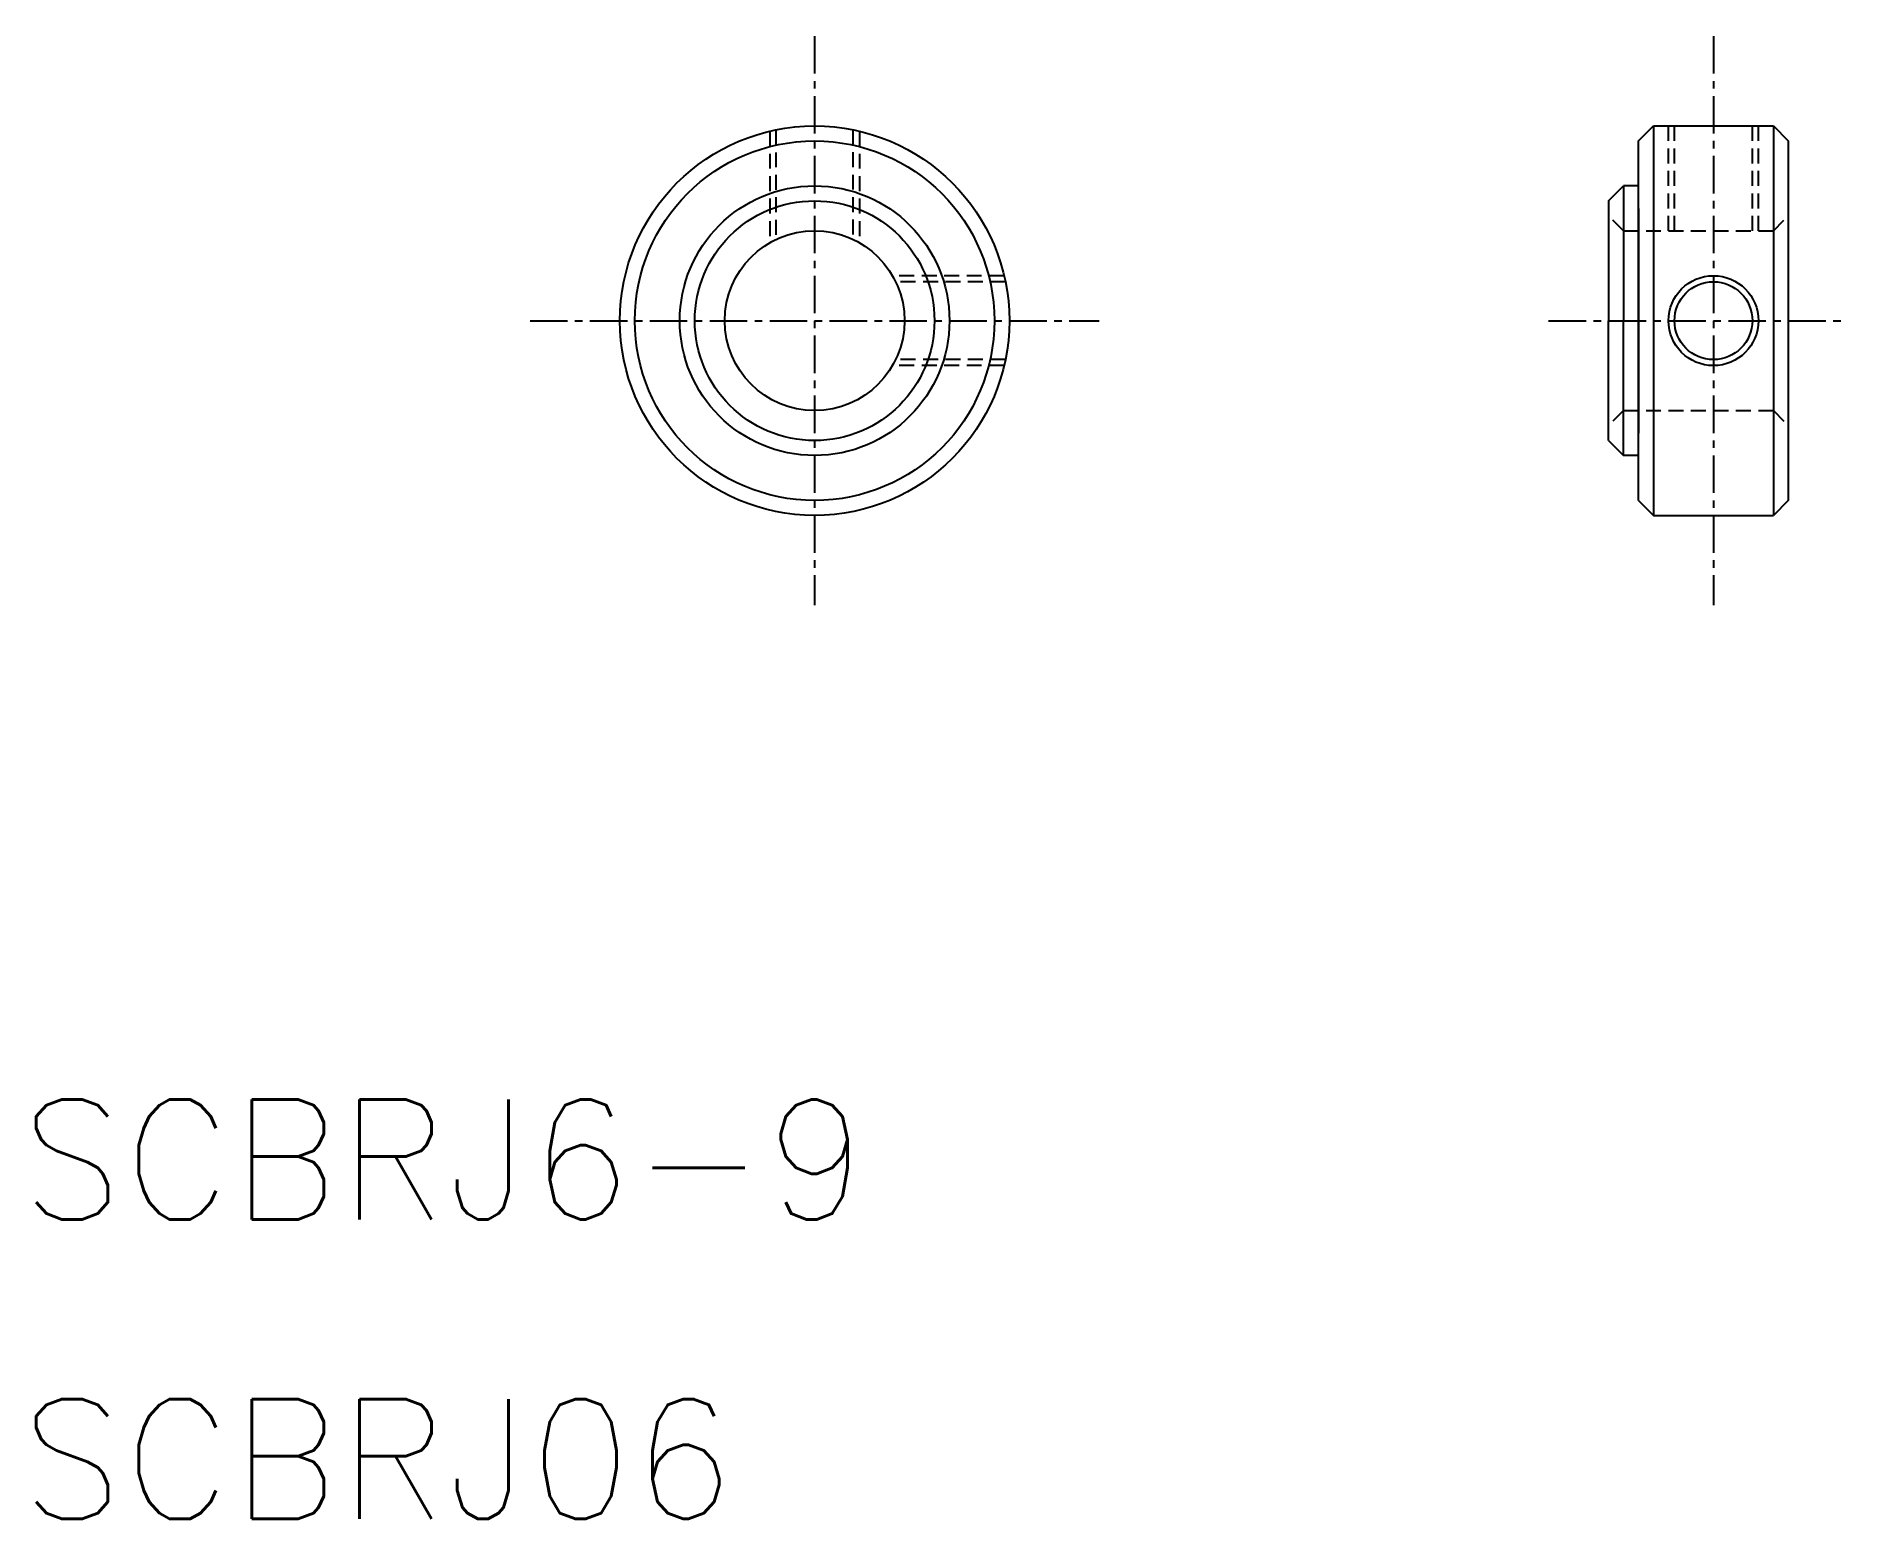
# Model space of a CAD drawing. Extents: x 10.5 to 70.8, y 10 to 59.5.
import ezdxf

# ---------------------------------------------------------------- set-up
doc = ezdxf.new("R2010")
doc.units = 0
doc.linetypes.add('CENTER', pattern=[2, 1.25, -0.25, 0.25, -0.25])
doc.linetypes.add('DASHED', pattern=[0.75, 0.5, -0.25])
doc.layers.get('0').update_dxf_attribs({"linetype": 'CONTINUOUS'})
doc.layers.add('CENTER', color=1, linetype='CENTER')
doc.styles.get("Standard").update_dxf_attribs({"font": 'txt.shx', "bigfont": 'bigfont.shx'})

msp = doc.modelspace()

# ---------------------------------------------------------------- linework, layer by layer
at = {"color": 3, "linetype": 'DASHED'}
for p, q in [((35, 56.325), (35, 52.598)), ((35.2, 56.369), (35.2, 52.704)), ((37.775, 56.374), (37.775, 52.716)), ((38, 56.325), (38, 52.598)), ((65, 53), (65, 56.5)), ((65.2, 53), (65.2, 56.5)), ((67.8, 53), (67.8, 56.5)), ((68, 53), (68, 56.5)), ((63.5, 53), (63, 53.5)), ((68.5, 53), (69, 53.5)), ((63.5, 53), (68.5, 53)), ((42.825, 51.5), (39.098, 51.5)), ((42.869, 51.3), (39.204, 51.3)), ((42.825, 48.5), (39.098, 48.5)), ((42.869, 48.7), (39.204, 48.7)), ((63.5, 47), (63, 46.5)), ((63.5, 47), (68.5, 47)), ((68.5, 47), (69, 46.5))]:
    msp.add_line(p, q, dxfattribs=at)
at = {"color": 7, "linetype": 'CONTINUOUS'}
for p, q in [((64, 56), (64.5, 56.5)), ((64.5, 56.5), (64.5, 43.5)), ((64.5, 56.5), (68.5, 56.5)), ((68.5, 56.5), (68.5, 43.5)), ((68.5, 56.5), (69, 56)), ((64, 44), (64, 56)), ((69, 56), (69, 44)), ((63, 54), (63.5, 54.5)), ((63.5, 54.5), (63.5, 50)), ((64, 54.5), (63.5, 54.5)), ((63, 54), (63, 50)), ((64, 53.75), (64, 46.25)), ((63, 46), (63, 50)), ((63.5, 45.5), (63.5, 50)), ((63, 46), (63.5, 45.5)), ((64, 45.5), (63.5, 45.5)), ((64, 44), (64.5, 43.5)), ((69, 44), (68.5, 43.5)), ((64.5, 43.5), (68.5, 43.5))]:
    msp.add_line(p, q, dxfattribs=at)
for centre, radius in [((36.5, 50), 6.5), ((36.5, 50), 6), ((36.5, 50), 4.5), ((36.5, 50), 4), ((36.5, 50), 3), ((66.5, 50), 1.3)]:
    msp.add_circle(centre, radius, dxfattribs=at)
at = {"color": 3, "linetype": 'CONTINUOUS'}
msp.add_circle((66.5, 50), 1.5, dxfattribs=at)
at = {"layer": 'CENTER', "color": 1, "linetype": 'CENTER'}
for p, q in [((36.5, 59.5), (36.5, 40.5)), ((66.5, 59.5), (66.5, 40.5)), ((27, 50), (46, 50)), ((61, 50), (70.755, 50))]:
    msp.add_line(p, q, dxfattribs=at)

# ---------------------------------------------------------------- texts
at = {"color": 7, "linetype": 'CONTINUOUS'}
for s, p in [('SCBRJ6-9', (10, 20)), ('SCBRJ06', (10, 10))]:
    msp.add_text(s, height=4, dxfattribs=at).set_placement(p)

doc.saveas('drawing.dxf')
